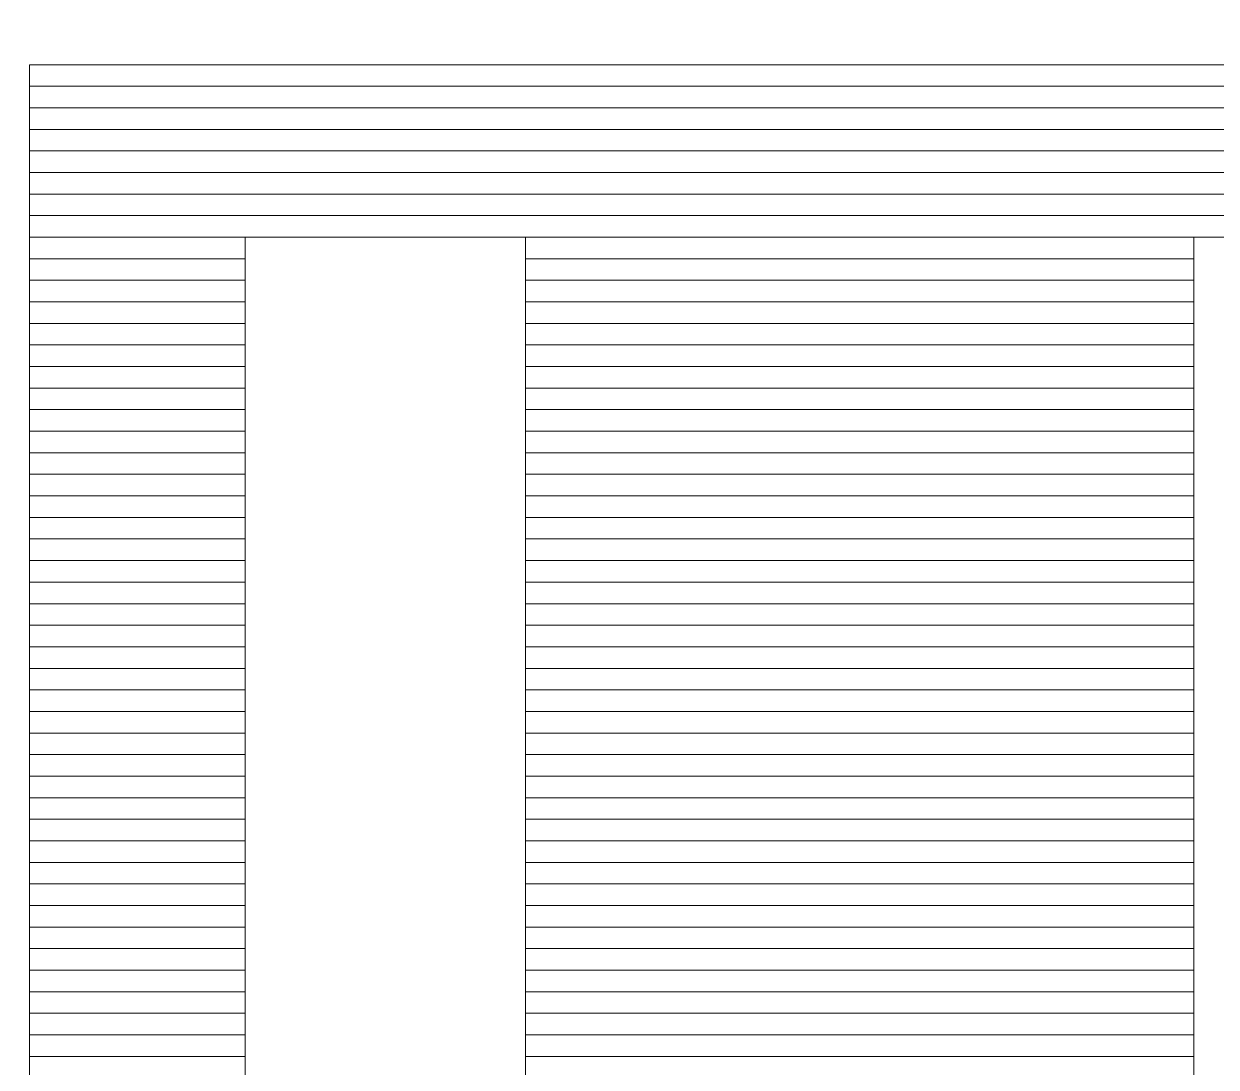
# Model space of a CAD drawing. Header units: millimetres. Extents: x -90 to 99, y -65 to 67.
# Drawn here: x 34.888 to 36.293, y 41.48 to 42.709 of the extents above; entities that cross this region are included whole.
import ezdxf

# ---------------------------------------------------------------- set-up
doc = ezdxf.new("R2010")
doc.units = ezdxf.units.MM
doc.header["$MEASUREMENT"] = 0
doc.layers.add('BG_OUTLINE', color=7, linetype='Continuous')
doc.layers.add('MA_PEN3', color=7, linetype='Continuous')

msp = doc.modelspace()

# ---------------------------------------------------------------- linework, layer by layer
at = {"layer": 'BG_OUTLINE', "color": 3, "lineweight": 9}
msp.add_open_spline([(-71.7269, -61.8795), (-71.7269, -61.8795), (-71.7343, 42.2681), (-71.7343, 42.2681), (-71.7343, 42.2681), (-71.7348, 43.0066), (-71.4419, 43.715), (-70.92, 44.2375), (-70.92, 44.2375), (-70.3982, 44.76), (-69.6866, 45.0538), (-68.9482, 45.0543), (-68.9482, 45.0543), (-68.9482, 45.0543), (75.2046, 45.0543), (75.2046, 45.0543), (75.2046, 45.0543), (76.8319, 45.0552), (78.1763, 43.7805), (78.2661, 42.1556), (78.2661, 42.1556), (78.2661, 42.1556), (78.2661, 31.2814), (78.2661, 31.2814), (78.2661, 31.2814), (78.2661, 31.2814), (72.2646, 31.2814), (72.2646, 31.2814), (72.2646, 31.2814), (72.2646, 31.2814), (72.2646, 26.9814), (72.2646, 26.9814), (72.2646, 26.9814), (72.2646, 26.9814), (78.2661, 26.9814), (78.2661, 26.9814), (78.2661, 26.9814), (78.2661, 26.9814), (78.2661, 18.6553), (78.2661, 18.6553), (78.2661, 18.6553), (78.2661, 18.6553), (72.2496, 18.6553), (72.2496, 18.6553), (72.2496, 18.6553), (72.2496, 18.6553), (72.2496, 14.3553), (72.2496, 14.3553), (72.2496, 14.3553), (72.2496, 14.3553), (78.2661, 14.3553), (78.2661, 14.3553), (78.2661, 14.3553), (78.2661, 14.3553), (78.2661, 9.255), (78.2661, 9.255), (78.2661, 9.255), (78.2661, 9.255), (72.2648, 9.255), (72.2648, 9.255), (72.2648, 9.255), (72.2648, 9.255), (72.2648, 4.955), (72.2648, 4.955), (72.2648, 4.955), (72.2648, 4.955), (78.2661, 4.955), (78.2661, 4.955), (78.2661, 4.955), (78.2661, 4.955), (78.2661, -3.3762), (78.2661, -3.3762), (78.2661, -3.3762), (78.2661, -3.3762), (72.2445, -3.3762), (72.2445, -3.3762), (72.2445, -3.3762), (72.2445, -3.3762), (72.2445, -7.6762), (72.2445, -7.6762), (72.2445, -7.6762), (72.2445, -7.6762), (78.2661, -7.6762), (78.2661, -7.6762), (78.2661, -7.6762), (78.2661, -7.6762), (78.2661, -12.7615), (78.2661, -12.7615), (78.2661, -12.7615), (78.2661, -12.7615), (72.2651, -12.7615), (72.2651, -12.7615), (72.2651, -12.7615), (72.2651, -12.7615), (72.2651, -17.0615), (72.2651, -17.0615), (72.2651, -17.0615), (72.2651, -17.0615), (78.2661, -17.0615), (78.2661, -17.0615), (78.2661, -17.0615), (78.2661, -17.0615), (78.2661, -25.4097), (78.2661, -25.4097), (78.2661, -25.4097), (78.2661, -25.4097), (72.2656, -25.4097), (72.2656, -25.4097), (72.2656, -25.4097), (72.2656, -25.4097), (72.2656, -29.7097), (72.2656, -29.7097), (72.2656, -29.7097), (72.2656, -29.7097), (78.2661, -29.7097), (78.2661, -29.7097), (78.2661, -29.7097), (78.2661, -29.7097), (78.2661, -34.793), (78.2661, -34.793), (78.2661, -34.793), (78.2661, -34.793), (72.2679, -34.793), (72.2679, -34.793), (72.2679, -34.793), (72.2679, -34.793), (72.2679, -39.0929), (72.2679, -39.0929), (72.2679, -39.0929), (72.2679, -39.0929), (78.2661, -39.0929), (78.2661, -39.0929), (78.2661, -39.0929), (78.2661, -39.0929), (78.2661, -47.4269), (78.2661, -47.4269), (78.2661, -47.4269), (78.2661, -47.4269), (72.2679, -47.4269), (72.2679, -47.4269), (72.2679, -47.4269), (72.2679, -47.4269), (72.2679, -51.7269), (72.2679, -51.7269), (72.2679, -51.7269), (72.2679, -51.7269), (78.2661, -51.7269), (78.2661, -51.7269), (78.2661, -51.7269), (78.2661, -51.7269), (78.2661, -51.8138), (78.2661, -51.8138), (78.2661, -51.8138), (78.2661, -51.8138), (78.2656, -61.8468), (78.2656, -61.8468), (78.2656, -61.8468), (78.2661, -62.6669), (77.9407, -63.4536), (77.3612, -64.0339), (77.3612, -64.0339), (76.7817, -64.6142), (75.9915, -64.9405), (75.1713, -64.941), (75.1713, -64.941), (75.1713, -64.941), (-68.6609, -64.9456), (-68.6609, -64.9456), (-68.6609, -64.9456), (-69.4735, -64.9461), (-70.2531, -64.6237), (-70.8281, -64.0495), (-70.8281, -64.0495), (-71.4031, -63.4752), (-71.7264, -62.6922), (-71.7269, -61.8795)], degree=3, knots=[0, 0, 0, 0, 0.022727, 0.022727, 0.022727, 0.022727, 0.045455, 0.045455, 0.045455, 0.045455, 0.068182, 0.068182, 0.068182, 0.068182, 0.090909, 0.090909, 0.090909, 0.090909, 0.113636, 0.113636, 0.113636, 0.113636, 0.136364, 0.136364, 0.136364, 0.136364, 0.159091, 0.159091, 0.159091, 0.159091, 0.181818, 0.181818, 0.181818, 0.181818, 0.204545, 0.204545, 0.204545, 0.204545, 0.227273, 0.227273, 0.227273, 0.227273, 0.25, 0.25, 0.25, 0.25, 0.272727, 0.272727, 0.272727, 0.272727, 0.295455, 0.295455, 0.295455, 0.295455, 0.318182, 0.318182, 0.318182, 0.318182, 0.340909, 0.340909, 0.340909, 0.340909, 0.363636, 0.363636, 0.363636, 0.363636, 0.386364, 0.386364, 0.386364, 0.386364, 0.409091, 0.409091, 0.409091, 0.409091, 0.431818, 0.431818, 0.431818, 0.431818, 0.454545, 0.454545, 0.454545, 0.454545, 0.477273, 0.477273, 0.477273, 0.477273, 0.5, 0.5, 0.5, 0.5, 0.522727, 0.522727, 0.522727, 0.522727, 0.545455, 0.545455, 0.545455, 0.545455, 0.568182, 0.568182, 0.568182, 0.568182, 0.590909, 0.590909, 0.590909, 0.590909, 0.613636, 0.613636, 0.613636, 0.613636, 0.636364, 0.636364, 0.636364, 0.636364, 0.659091, 0.659091, 0.659091, 0.659091, 0.681818, 0.681818, 0.681818, 0.681818, 0.704545, 0.704545, 0.704545, 0.704545, 0.727273, 0.727273, 0.727273, 0.727273, 0.75, 0.75, 0.75, 0.75, 0.772727, 0.772727, 0.772727, 0.772727, 0.795455, 0.795455, 0.795455, 0.795455, 0.818182, 0.818182, 0.818182, 0.818182, 0.840909, 0.840909, 0.840909, 0.840909, 0.863636, 0.863636, 0.863636, 0.863636, 0.886364, 0.886364, 0.886364, 0.886364, 0.909091, 0.909091, 0.909091, 0.909091, 0.931818, 0.931818, 0.931818, 0.931818, 0.954545, 0.954545, 0.954545, 0.954545, 0.977273, 0.977273, 0.977273, 0.977273, 1, 1, 1, 1], dxfattribs=at)
at = {"layer": 'MA_PEN3', "color": 5, "lineweight": 9}
for points in [[(34.8948, 42.6359), (34.8948, 42.6359), (34.8948, 42.6613), (34.8948, 42.6613), (34.8948, 42.6613), (34.8948, 42.6613), (40.2288, 42.6613), (40.2288, 42.6613), (40.2288, 42.6613), (40.2288, 42.6613), (40.2288, 42.6359), (40.2288, 42.6359), (40.2288, 42.6359), (40.2288, 42.6359), (34.8948, 42.6359), (34.8948, 42.6359)], [(34.8948, 42.6105), (34.8948, 42.6105), (34.8948, 42.6359), (34.8948, 42.6359), (34.8948, 42.6359), (34.8948, 42.6359), (40.2288, 42.6359), (40.2288, 42.6359), (40.2288, 42.6359), (40.2288, 42.6359), (40.2288, 42.6105), (40.2288, 42.6105), (40.2288, 42.6105), (40.2288, 42.6105), (34.8948, 42.6105), (34.8948, 42.6105)], [(34.8948, 42.5851), (34.8948, 42.5851), (34.8948, 42.6105), (34.8948, 42.6105), (34.8948, 42.6105), (34.8948, 42.6105), (40.2288, 42.6105), (40.2288, 42.6105), (40.2288, 42.6105), (40.2288, 42.6105), (40.2288, 42.5851), (40.2288, 42.5851), (40.2288, 42.5851), (40.2288, 42.5851), (34.8948, 42.5851), (34.8948, 42.5851)], [(34.8948, 42.5597), (34.8948, 42.5597), (34.8948, 42.5851), (34.8948, 42.5851), (34.8948, 42.5851), (34.8948, 42.5851), (40.2288, 42.5851), (40.2288, 42.5851), (40.2288, 42.5851), (40.2288, 42.5851), (40.2288, 42.5597), (40.2288, 42.5597), (40.2288, 42.5597), (40.2288, 42.5597), (34.8948, 42.5597), (34.8948, 42.5597)], [(34.8948, 42.5343), (34.8948, 42.5343), (34.8948, 42.5597), (34.8948, 42.5597), (34.8948, 42.5597), (34.8948, 42.5597), (40.2288, 42.5597), (40.2288, 42.5597), (40.2288, 42.5597), (40.2288, 42.5597), (40.2288, 42.5343), (40.2288, 42.5343), (40.2288, 42.5343), (40.2288, 42.5343), (34.8948, 42.5343), (34.8948, 42.5343)], [(34.8948, 42.5089), (34.8948, 42.5089), (34.8948, 42.5343), (34.8948, 42.5343), (34.8948, 42.5343), (34.8948, 42.5343), (40.2288, 42.5343), (40.2288, 42.5343), (40.2288, 42.5343), (40.2288, 42.5343), (40.2288, 42.5089), (40.2288, 42.5089), (40.2288, 42.5089), (40.2288, 42.5089), (34.8948, 42.5089), (34.8948, 42.5089)], [(34.8948, 42.4835), (34.8948, 42.4835), (34.8948, 42.5089), (34.8948, 42.5089), (34.8948, 42.5089), (34.8948, 42.5089), (40.2288, 42.5089), (40.2288, 42.5089), (40.2288, 42.5089), (40.2288, 42.5089), (40.2288, 42.4835), (40.2288, 42.4835), (40.2288, 42.4835), (40.2288, 42.4835), (34.8948, 42.4835), (34.8948, 42.4835)], [(34.8948, 42.4581), (34.8948, 42.4581), (34.8948, 42.4835), (34.8948, 42.4835), (34.8948, 42.4835), (34.8948, 42.4835), (39.3652, 42.4835), (39.3652, 42.4835), (39.3652, 42.4835), (39.3652, 42.4835), (39.3652, 42.4581), (39.3652, 42.4581), (39.3652, 42.4581), (39.3652, 42.4581), (34.8948, 42.4581), (34.8948, 42.4581)], [(34.8948, 42.4327), (34.8948, 42.4327), (34.8948, 42.4581), (34.8948, 42.4581), (34.8948, 42.4581), (34.8948, 42.4581), (35.1488, 42.4581), (35.1488, 42.4581), (35.1488, 42.4581), (35.1488, 42.4581), (35.1488, 42.4327), (35.1488, 42.4327), (35.1488, 42.4327), (35.1488, 42.4327), (34.8948, 42.4327), (34.8948, 42.4327)], [(35.479, 42.4327), (35.479, 42.4327), (35.479, 42.4581), (35.479, 42.4581), (35.479, 42.4581), (35.479, 42.4581), (36.2664, 42.4581), (36.2664, 42.4581), (36.2664, 42.4581), (36.2664, 42.4581), (36.2664, 42.4327), (36.2664, 42.4327), (36.2664, 42.4327), (36.2664, 42.4327), (35.479, 42.4327), (35.479, 42.4327)], [(34.8948, 42.4073), (34.8948, 42.4073), (34.8948, 42.4327), (34.8948, 42.4327), (34.8948, 42.4327), (34.8948, 42.4327), (35.1488, 42.4327), (35.1488, 42.4327), (35.1488, 42.4327), (35.1488, 42.4327), (35.1488, 42.4073), (35.1488, 42.4073), (35.1488, 42.4073), (35.1488, 42.4073), (34.8948, 42.4073), (34.8948, 42.4073)], [(35.479, 42.4073), (35.479, 42.4073), (35.479, 42.4327), (35.479, 42.4327), (35.479, 42.4327), (35.479, 42.4327), (36.2664, 42.4327), (36.2664, 42.4327), (36.2664, 42.4327), (36.2664, 42.4327), (36.2664, 42.4073), (36.2664, 42.4073), (36.2664, 42.4073), (36.2664, 42.4073), (35.479, 42.4073), (35.479, 42.4073)], [(34.8948, 42.3819), (34.8948, 42.3819), (34.8948, 42.4073), (34.8948, 42.4073), (34.8948, 42.4073), (34.8948, 42.4073), (35.1488, 42.4073), (35.1488, 42.4073), (35.1488, 42.4073), (35.1488, 42.4073), (35.1488, 42.3819), (35.1488, 42.3819), (35.1488, 42.3819), (35.1488, 42.3819), (34.8948, 42.3819), (34.8948, 42.3819)], [(35.479, 42.3819), (35.479, 42.3819), (35.479, 42.4073), (35.479, 42.4073), (35.479, 42.4073), (35.479, 42.4073), (36.2664, 42.4073), (36.2664, 42.4073), (36.2664, 42.4073), (36.2664, 42.4073), (36.2664, 42.3819), (36.2664, 42.3819), (36.2664, 42.3819), (36.2664, 42.3819), (35.479, 42.3819), (35.479, 42.3819)], [(34.8948, 42.3565), (34.8948, 42.3565), (34.8948, 42.3819), (34.8948, 42.3819), (34.8948, 42.3819), (34.8948, 42.3819), (35.1488, 42.3819), (35.1488, 42.3819), (35.1488, 42.3819), (35.1488, 42.3819), (35.1488, 42.3565), (35.1488, 42.3565), (35.1488, 42.3565), (35.1488, 42.3565), (34.8948, 42.3565), (34.8948, 42.3565)], [(35.479, 42.3565), (35.479, 42.3565), (35.479, 42.3819), (35.479, 42.3819), (35.479, 42.3819), (35.479, 42.3819), (36.2664, 42.3819), (36.2664, 42.3819), (36.2664, 42.3819), (36.2664, 42.3819), (36.2664, 42.3565), (36.2664, 42.3565), (36.2664, 42.3565), (36.2664, 42.3565), (35.479, 42.3565), (35.479, 42.3565)], [(34.8948, 42.3311), (34.8948, 42.3311), (34.8948, 42.3565), (34.8948, 42.3565), (34.8948, 42.3565), (34.8948, 42.3565), (35.1488, 42.3565), (35.1488, 42.3565), (35.1488, 42.3565), (35.1488, 42.3565), (35.1488, 42.3311), (35.1488, 42.3311), (35.1488, 42.3311), (35.1488, 42.3311), (34.8948, 42.3311), (34.8948, 42.3311)], [(35.479, 42.3311), (35.479, 42.3311), (35.479, 42.3565), (35.479, 42.3565), (35.479, 42.3565), (35.479, 42.3565), (36.2664, 42.3565), (36.2664, 42.3565), (36.2664, 42.3565), (36.2664, 42.3565), (36.2664, 42.3311), (36.2664, 42.3311), (36.2664, 42.3311), (36.2664, 42.3311), (35.479, 42.3311), (35.479, 42.3311)], [(34.8948, 42.3057), (34.8948, 42.3057), (34.8948, 42.3311), (34.8948, 42.3311), (34.8948, 42.3311), (34.8948, 42.3311), (35.1488, 42.3311), (35.1488, 42.3311), (35.1488, 42.3311), (35.1488, 42.3311), (35.1488, 42.3057), (35.1488, 42.3057), (35.1488, 42.3057), (35.1488, 42.3057), (34.8948, 42.3057), (34.8948, 42.3057)], [(35.479, 42.3057), (35.479, 42.3057), (35.479, 42.3311), (35.479, 42.3311), (35.479, 42.3311), (35.479, 42.3311), (36.2664, 42.3311), (36.2664, 42.3311), (36.2664, 42.3311), (36.2664, 42.3311), (36.2664, 42.3057), (36.2664, 42.3057), (36.2664, 42.3057), (36.2664, 42.3057), (35.479, 42.3057), (35.479, 42.3057)], [(34.8948, 42.2803), (34.8948, 42.2803), (34.8948, 42.3057), (34.8948, 42.3057), (34.8948, 42.3057), (34.8948, 42.3057), (35.1488, 42.3057), (35.1488, 42.3057), (35.1488, 42.3057), (35.1488, 42.3057), (35.1488, 42.2803), (35.1488, 42.2803), (35.1488, 42.2803), (35.1488, 42.2803), (34.8948, 42.2803), (34.8948, 42.2803)], [(35.479, 42.2803), (35.479, 42.2803), (35.479, 42.3057), (35.479, 42.3057), (35.479, 42.3057), (35.479, 42.3057), (36.2664, 42.3057), (36.2664, 42.3057), (36.2664, 42.3057), (36.2664, 42.3057), (36.2664, 42.2803), (36.2664, 42.2803), (36.2664, 42.2803), (36.2664, 42.2803), (35.479, 42.2803), (35.479, 42.2803)], [(34.8948, 42.2549), (34.8948, 42.2549), (34.8948, 42.2803), (34.8948, 42.2803), (34.8948, 42.2803), (34.8948, 42.2803), (35.1488, 42.2803), (35.1488, 42.2803), (35.1488, 42.2803), (35.1488, 42.2803), (35.1488, 42.2549), (35.1488, 42.2549), (35.1488, 42.2549), (35.1488, 42.2549), (34.8948, 42.2549), (34.8948, 42.2549)], [(35.479, 42.2549), (35.479, 42.2549), (35.479, 42.2803), (35.479, 42.2803), (35.479, 42.2803), (35.479, 42.2803), (36.2664, 42.2803), (36.2664, 42.2803), (36.2664, 42.2803), (36.2664, 42.2803), (36.2664, 42.2549), (36.2664, 42.2549), (36.2664, 42.2549), (36.2664, 42.2549), (35.479, 42.2549), (35.479, 42.2549)], [(34.8948, 42.2295), (34.8948, 42.2295), (34.8948, 42.2549), (34.8948, 42.2549), (34.8948, 42.2549), (34.8948, 42.2549), (35.1488, 42.2549), (35.1488, 42.2549), (35.1488, 42.2549), (35.1488, 42.2549), (35.1488, 42.2295), (35.1488, 42.2295), (35.1488, 42.2295), (35.1488, 42.2295), (34.8948, 42.2295), (34.8948, 42.2295)], [(35.479, 42.2295), (35.479, 42.2295), (35.479, 42.2549), (35.479, 42.2549), (35.479, 42.2549), (35.479, 42.2549), (36.2664, 42.2549), (36.2664, 42.2549), (36.2664, 42.2549), (36.2664, 42.2549), (36.2664, 42.2295), (36.2664, 42.2295), (36.2664, 42.2295), (36.2664, 42.2295), (35.479, 42.2295), (35.479, 42.2295)], [(34.8948, 42.2041), (34.8948, 42.2041), (34.8948, 42.2295), (34.8948, 42.2295), (34.8948, 42.2295), (34.8948, 42.2295), (35.1488, 42.2295), (35.1488, 42.2295), (35.1488, 42.2295), (35.1488, 42.2295), (35.1488, 42.2041), (35.1488, 42.2041), (35.1488, 42.2041), (35.1488, 42.2041), (34.8948, 42.2041), (34.8948, 42.2041)], [(35.479, 42.2041), (35.479, 42.2041), (35.479, 42.2295), (35.479, 42.2295), (35.479, 42.2295), (35.479, 42.2295), (36.2664, 42.2295), (36.2664, 42.2295), (36.2664, 42.2295), (36.2664, 42.2295), (36.2664, 42.2041), (36.2664, 42.2041), (36.2664, 42.2041), (36.2664, 42.2041), (35.479, 42.2041), (35.479, 42.2041)], [(34.8948, 42.1787), (34.8948, 42.1787), (34.8948, 42.2041), (34.8948, 42.2041), (34.8948, 42.2041), (34.8948, 42.2041), (35.1488, 42.2041), (35.1488, 42.2041), (35.1488, 42.2041), (35.1488, 42.2041), (35.1488, 42.1787), (35.1488, 42.1787), (35.1488, 42.1787), (35.1488, 42.1787), (34.8948, 42.1787), (34.8948, 42.1787)], [(35.479, 42.1787), (35.479, 42.1787), (35.479, 42.2041), (35.479, 42.2041), (35.479, 42.2041), (35.479, 42.2041), (36.2664, 42.2041), (36.2664, 42.2041), (36.2664, 42.2041), (36.2664, 42.2041), (36.2664, 42.1787), (36.2664, 42.1787), (36.2664, 42.1787), (36.2664, 42.1787), (35.479, 42.1787), (35.479, 42.1787)], [(34.8948, 42.1533), (34.8948, 42.1533), (34.8948, 42.1787), (34.8948, 42.1787), (34.8948, 42.1787), (34.8948, 42.1787), (35.1488, 42.1787), (35.1488, 42.1787), (35.1488, 42.1787), (35.1488, 42.1787), (35.1488, 42.1533), (35.1488, 42.1533), (35.1488, 42.1533), (35.1488, 42.1533), (34.8948, 42.1533), (34.8948, 42.1533)], [(35.479, 42.1533), (35.479, 42.1533), (35.479, 42.1787), (35.479, 42.1787), (35.479, 42.1787), (35.479, 42.1787), (36.2664, 42.1787), (36.2664, 42.1787), (36.2664, 42.1787), (36.2664, 42.1787), (36.2664, 42.1533), (36.2664, 42.1533), (36.2664, 42.1533), (36.2664, 42.1533), (35.479, 42.1533), (35.479, 42.1533)], [(34.8948, 42.1279), (34.8948, 42.1279), (34.8948, 42.1533), (34.8948, 42.1533), (34.8948, 42.1533), (34.8948, 42.1533), (35.1488, 42.1533), (35.1488, 42.1533), (35.1488, 42.1533), (35.1488, 42.1533), (35.1488, 42.1279), (35.1488, 42.1279), (35.1488, 42.1279), (35.1488, 42.1279), (34.8948, 42.1279), (34.8948, 42.1279)], [(35.479, 42.1279), (35.479, 42.1279), (35.479, 42.1533), (35.479, 42.1533), (35.479, 42.1533), (35.479, 42.1533), (36.2664, 42.1533), (36.2664, 42.1533), (36.2664, 42.1533), (36.2664, 42.1533), (36.2664, 42.1279), (36.2664, 42.1279), (36.2664, 42.1279), (36.2664, 42.1279), (35.479, 42.1279), (35.479, 42.1279)], [(34.8948, 42.1025), (34.8948, 42.1025), (34.8948, 42.1279), (34.8948, 42.1279), (34.8948, 42.1279), (34.8948, 42.1279), (35.1488, 42.1279), (35.1488, 42.1279), (35.1488, 42.1279), (35.1488, 42.1279), (35.1488, 42.1025), (35.1488, 42.1025), (35.1488, 42.1025), (35.1488, 42.1025), (34.8948, 42.1025), (34.8948, 42.1025)], [(35.479, 42.1025), (35.479, 42.1025), (35.479, 42.1279), (35.479, 42.1279), (35.479, 42.1279), (35.479, 42.1279), (36.2664, 42.1279), (36.2664, 42.1279), (36.2664, 42.1279), (36.2664, 42.1279), (36.2664, 42.1025), (36.2664, 42.1025), (36.2664, 42.1025), (36.2664, 42.1025), (35.479, 42.1025), (35.479, 42.1025)], [(34.8948, 42.0771), (34.8948, 42.0771), (34.8948, 42.1025), (34.8948, 42.1025), (34.8948, 42.1025), (34.8948, 42.1025), (35.1488, 42.1025), (35.1488, 42.1025), (35.1488, 42.1025), (35.1488, 42.1025), (35.1488, 42.0771), (35.1488, 42.0771), (35.1488, 42.0771), (35.1488, 42.0771), (34.8948, 42.0771), (34.8948, 42.0771)], [(35.479, 42.0771), (35.479, 42.0771), (35.479, 42.1025), (35.479, 42.1025), (35.479, 42.1025), (35.479, 42.1025), (36.2664, 42.1025), (36.2664, 42.1025), (36.2664, 42.1025), (36.2664, 42.1025), (36.2664, 42.0771), (36.2664, 42.0771), (36.2664, 42.0771), (36.2664, 42.0771), (35.479, 42.0771), (35.479, 42.0771)], [(34.8948, 42.0517), (34.8948, 42.0517), (34.8948, 42.0771), (34.8948, 42.0771), (34.8948, 42.0771), (34.8948, 42.0771), (35.1488, 42.0771), (35.1488, 42.0771), (35.1488, 42.0771), (35.1488, 42.0771), (35.1488, 42.0517), (35.1488, 42.0517), (35.1488, 42.0517), (35.1488, 42.0517), (34.8948, 42.0517), (34.8948, 42.0517)], [(35.479, 42.0517), (35.479, 42.0517), (35.479, 42.0771), (35.479, 42.0771), (35.479, 42.0771), (35.479, 42.0771), (36.2664, 42.0771), (36.2664, 42.0771), (36.2664, 42.0771), (36.2664, 42.0771), (36.2664, 42.0517), (36.2664, 42.0517), (36.2664, 42.0517), (36.2664, 42.0517), (35.479, 42.0517), (35.479, 42.0517)], [(34.8948, 42.0263), (34.8948, 42.0263), (34.8948, 42.0517), (34.8948, 42.0517), (34.8948, 42.0517), (34.8948, 42.0517), (35.1488, 42.0517), (35.1488, 42.0517), (35.1488, 42.0517), (35.1488, 42.0517), (35.1488, 42.0263), (35.1488, 42.0263), (35.1488, 42.0263), (35.1488, 42.0263), (34.8948, 42.0263), (34.8948, 42.0263)], [(35.479, 42.0263), (35.479, 42.0263), (35.479, 42.0517), (35.479, 42.0517), (35.479, 42.0517), (35.479, 42.0517), (36.2664, 42.0517), (36.2664, 42.0517), (36.2664, 42.0517), (36.2664, 42.0517), (36.2664, 42.0263), (36.2664, 42.0263), (36.2664, 42.0263), (36.2664, 42.0263), (35.479, 42.0263), (35.479, 42.0263)], [(34.8948, 42.0009), (34.8948, 42.0009), (34.8948, 42.0263), (34.8948, 42.0263), (34.8948, 42.0263), (34.8948, 42.0263), (35.1488, 42.0263), (35.1488, 42.0263), (35.1488, 42.0263), (35.1488, 42.0263), (35.1488, 42.0009), (35.1488, 42.0009), (35.1488, 42.0009), (35.1488, 42.0009), (34.8948, 42.0009), (34.8948, 42.0009)], [(35.479, 42.0009), (35.479, 42.0009), (35.479, 42.0263), (35.479, 42.0263), (35.479, 42.0263), (35.479, 42.0263), (36.2664, 42.0263), (36.2664, 42.0263), (36.2664, 42.0263), (36.2664, 42.0263), (36.2664, 42.0009), (36.2664, 42.0009), (36.2664, 42.0009), (36.2664, 42.0009), (35.479, 42.0009), (35.479, 42.0009)], [(34.8948, 41.9755), (34.8948, 41.9755), (34.8948, 42.0009), (34.8948, 42.0009), (34.8948, 42.0009), (34.8948, 42.0009), (35.1488, 42.0009), (35.1488, 42.0009), (35.1488, 42.0009), (35.1488, 42.0009), (35.1488, 41.9755), (35.1488, 41.9755), (35.1488, 41.9755), (35.1488, 41.9755), (34.8948, 41.9755), (34.8948, 41.9755)], [(35.479, 41.9755), (35.479, 41.9755), (35.479, 42.0009), (35.479, 42.0009), (35.479, 42.0009), (35.479, 42.0009), (36.2664, 42.0009), (36.2664, 42.0009), (36.2664, 42.0009), (36.2664, 42.0009), (36.2664, 41.9755), (36.2664, 41.9755), (36.2664, 41.9755), (36.2664, 41.9755), (35.479, 41.9755), (35.479, 41.9755)], [(34.8948, 41.9501), (34.8948, 41.9501), (34.8948, 41.9755), (34.8948, 41.9755), (34.8948, 41.9755), (34.8948, 41.9755), (35.1488, 41.9755), (35.1488, 41.9755), (35.1488, 41.9755), (35.1488, 41.9755), (35.1488, 41.9501), (35.1488, 41.9501), (35.1488, 41.9501), (35.1488, 41.9501), (34.8948, 41.9501), (34.8948, 41.9501)], [(35.479, 41.9501), (35.479, 41.9501), (35.479, 41.9755), (35.479, 41.9755), (35.479, 41.9755), (35.479, 41.9755), (36.2664, 41.9755), (36.2664, 41.9755), (36.2664, 41.9755), (36.2664, 41.9755), (36.2664, 41.9501), (36.2664, 41.9501), (36.2664, 41.9501), (36.2664, 41.9501), (35.479, 41.9501), (35.479, 41.9501)], [(34.8948, 41.9247), (34.8948, 41.9247), (34.8948, 41.9501), (34.8948, 41.9501), (34.8948, 41.9501), (34.8948, 41.9501), (35.1488, 41.9501), (35.1488, 41.9501), (35.1488, 41.9501), (35.1488, 41.9501), (35.1488, 41.9247), (35.1488, 41.9247), (35.1488, 41.9247), (35.1488, 41.9247), (34.8948, 41.9247), (34.8948, 41.9247)], [(35.479, 41.9247), (35.479, 41.9247), (35.479, 41.9501), (35.479, 41.9501), (35.479, 41.9501), (35.479, 41.9501), (36.2664, 41.9501), (36.2664, 41.9501), (36.2664, 41.9501), (36.2664, 41.9501), (36.2664, 41.9247), (36.2664, 41.9247), (36.2664, 41.9247), (36.2664, 41.9247), (35.479, 41.9247), (35.479, 41.9247)], [(34.8948, 41.8993), (34.8948, 41.8993), (34.8948, 41.9247), (34.8948, 41.9247), (34.8948, 41.9247), (34.8948, 41.9247), (35.1488, 41.9247), (35.1488, 41.9247), (35.1488, 41.9247), (35.1488, 41.9247), (35.1488, 41.8993), (35.1488, 41.8993), (35.1488, 41.8993), (35.1488, 41.8993), (34.8948, 41.8993), (34.8948, 41.8993)], [(35.479, 41.8993), (35.479, 41.8993), (35.479, 41.9247), (35.479, 41.9247), (35.479, 41.9247), (35.479, 41.9247), (36.2664, 41.9247), (36.2664, 41.9247), (36.2664, 41.9247), (36.2664, 41.9247), (36.2664, 41.8993), (36.2664, 41.8993), (36.2664, 41.8993), (36.2664, 41.8993), (35.479, 41.8993), (35.479, 41.8993)], [(34.8948, 41.8739), (34.8948, 41.8739), (34.8948, 41.8993), (34.8948, 41.8993), (34.8948, 41.8993), (34.8948, 41.8993), (35.1488, 41.8993), (35.1488, 41.8993), (35.1488, 41.8993), (35.1488, 41.8993), (35.1488, 41.8739), (35.1488, 41.8739), (35.1488, 41.8739), (35.1488, 41.8739), (34.8948, 41.8739), (34.8948, 41.8739)], [(35.479, 41.8739), (35.479, 41.8739), (35.479, 41.8993), (35.479, 41.8993), (35.479, 41.8993), (35.479, 41.8993), (36.2664, 41.8993), (36.2664, 41.8993), (36.2664, 41.8993), (36.2664, 41.8993), (36.2664, 41.8739), (36.2664, 41.8739), (36.2664, 41.8739), (36.2664, 41.8739), (35.479, 41.8739), (35.479, 41.8739)], [(34.8948, 41.8485), (34.8948, 41.8485), (34.8948, 41.8739), (34.8948, 41.8739), (34.8948, 41.8739), (34.8948, 41.8739), (35.1488, 41.8739), (35.1488, 41.8739), (35.1488, 41.8739), (35.1488, 41.8739), (35.1488, 41.8485), (35.1488, 41.8485), (35.1488, 41.8485), (35.1488, 41.8485), (34.8948, 41.8485), (34.8948, 41.8485)], [(35.479, 41.8485), (35.479, 41.8485), (35.479, 41.8739), (35.479, 41.8739), (35.479, 41.8739), (35.479, 41.8739), (36.2664, 41.8739), (36.2664, 41.8739), (36.2664, 41.8739), (36.2664, 41.8739), (36.2664, 41.8485), (36.2664, 41.8485), (36.2664, 41.8485), (36.2664, 41.8485), (35.479, 41.8485), (35.479, 41.8485)], [(34.8948, 41.8231), (34.8948, 41.8231), (34.8948, 41.8485), (34.8948, 41.8485), (34.8948, 41.8485), (34.8948, 41.8485), (35.1488, 41.8485), (35.1488, 41.8485), (35.1488, 41.8485), (35.1488, 41.8485), (35.1488, 41.8231), (35.1488, 41.8231), (35.1488, 41.8231), (35.1488, 41.8231), (34.8948, 41.8231), (34.8948, 41.8231)], [(35.479, 41.8231), (35.479, 41.8231), (35.479, 41.8485), (35.479, 41.8485), (35.479, 41.8485), (35.479, 41.8485), (36.2664, 41.8485), (36.2664, 41.8485), (36.2664, 41.8485), (36.2664, 41.8485), (36.2664, 41.8231), (36.2664, 41.8231), (36.2664, 41.8231), (36.2664, 41.8231), (35.479, 41.8231), (35.479, 41.8231)], [(34.8948, 41.7977), (34.8948, 41.7977), (34.8948, 41.8231), (34.8948, 41.8231), (34.8948, 41.8231), (34.8948, 41.8231), (35.1488, 41.8231), (35.1488, 41.8231), (35.1488, 41.8231), (35.1488, 41.8231), (35.1488, 41.7977), (35.1488, 41.7977), (35.1488, 41.7977), (35.1488, 41.7977), (34.8948, 41.7977), (34.8948, 41.7977)], [(35.479, 41.7977), (35.479, 41.7977), (35.479, 41.8231), (35.479, 41.8231), (35.479, 41.8231), (35.479, 41.8231), (36.2664, 41.8231), (36.2664, 41.8231), (36.2664, 41.8231), (36.2664, 41.8231), (36.2664, 41.7977), (36.2664, 41.7977), (36.2664, 41.7977), (36.2664, 41.7977), (35.479, 41.7977), (35.479, 41.7977)], [(34.8948, 41.7723), (34.8948, 41.7723), (34.8948, 41.7977), (34.8948, 41.7977), (34.8948, 41.7977), (34.8948, 41.7977), (35.1488, 41.7977), (35.1488, 41.7977), (35.1488, 41.7977), (35.1488, 41.7977), (35.1488, 41.7723), (35.1488, 41.7723), (35.1488, 41.7723), (35.1488, 41.7723), (34.8948, 41.7723), (34.8948, 41.7723)], [(35.479, 41.7723), (35.479, 41.7723), (35.479, 41.7977), (35.479, 41.7977), (35.479, 41.7977), (35.479, 41.7977), (36.2664, 41.7977), (36.2664, 41.7977), (36.2664, 41.7977), (36.2664, 41.7977), (36.2664, 41.7723), (36.2664, 41.7723), (36.2664, 41.7723), (36.2664, 41.7723), (35.479, 41.7723), (35.479, 41.7723)], [(34.8948, 41.7469), (34.8948, 41.7469), (34.8948, 41.7723), (34.8948, 41.7723), (34.8948, 41.7723), (34.8948, 41.7723), (35.1488, 41.7723), (35.1488, 41.7723), (35.1488, 41.7723), (35.1488, 41.7723), (35.1488, 41.7469), (35.1488, 41.7469), (35.1488, 41.7469), (35.1488, 41.7469), (34.8948, 41.7469), (34.8948, 41.7469)], [(35.479, 41.7469), (35.479, 41.7469), (35.479, 41.7723), (35.479, 41.7723), (35.479, 41.7723), (35.479, 41.7723), (36.2664, 41.7723), (36.2664, 41.7723), (36.2664, 41.7723), (36.2664, 41.7723), (36.2664, 41.7469), (36.2664, 41.7469), (36.2664, 41.7469), (36.2664, 41.7469), (35.479, 41.7469), (35.479, 41.7469)], [(34.8948, 41.7215), (34.8948, 41.7215), (34.8948, 41.7469), (34.8948, 41.7469), (34.8948, 41.7469), (34.8948, 41.7469), (35.1488, 41.7469), (35.1488, 41.7469), (35.1488, 41.7469), (35.1488, 41.7469), (35.1488, 41.7215), (35.1488, 41.7215), (35.1488, 41.7215), (35.1488, 41.7215), (34.8948, 41.7215), (34.8948, 41.7215)], [(35.479, 41.7215), (35.479, 41.7215), (35.479, 41.7469), (35.479, 41.7469), (35.479, 41.7469), (35.479, 41.7469), (36.2664, 41.7469), (36.2664, 41.7469), (36.2664, 41.7469), (36.2664, 41.7469), (36.2664, 41.7215), (36.2664, 41.7215), (36.2664, 41.7215), (36.2664, 41.7215), (35.479, 41.7215), (35.479, 41.7215)], [(34.8948, 41.6961), (34.8948, 41.6961), (34.8948, 41.7215), (34.8948, 41.7215), (34.8948, 41.7215), (34.8948, 41.7215), (35.1488, 41.7215), (35.1488, 41.7215), (35.1488, 41.7215), (35.1488, 41.7215), (35.1488, 41.6961), (35.1488, 41.6961), (35.1488, 41.6961), (35.1488, 41.6961), (34.8948, 41.6961), (34.8948, 41.6961)], [(35.479, 41.6961), (35.479, 41.6961), (35.479, 41.7215), (35.479, 41.7215), (35.479, 41.7215), (35.479, 41.7215), (36.2664, 41.7215), (36.2664, 41.7215), (36.2664, 41.7215), (36.2664, 41.7215), (36.2664, 41.6961), (36.2664, 41.6961), (36.2664, 41.6961), (36.2664, 41.6961), (35.479, 41.6961), (35.479, 41.6961)], [(34.8948, 41.6707), (34.8948, 41.6707), (34.8948, 41.6961), (34.8948, 41.6961), (34.8948, 41.6961), (34.8948, 41.6961), (35.1488, 41.6961), (35.1488, 41.6961), (35.1488, 41.6961), (35.1488, 41.6961), (35.1488, 41.6707), (35.1488, 41.6707), (35.1488, 41.6707), (35.1488, 41.6707), (34.8948, 41.6707), (34.8948, 41.6707)], [(35.479, 41.6707), (35.479, 41.6707), (35.479, 41.6961), (35.479, 41.6961), (35.479, 41.6961), (35.479, 41.6961), (36.2664, 41.6961), (36.2664, 41.6961), (36.2664, 41.6961), (36.2664, 41.6961), (36.2664, 41.6707), (36.2664, 41.6707), (36.2664, 41.6707), (36.2664, 41.6707), (35.479, 41.6707), (35.479, 41.6707)], [(34.8948, 41.6453), (34.8948, 41.6453), (34.8948, 41.6707), (34.8948, 41.6707), (34.8948, 41.6707), (34.8948, 41.6707), (35.1488, 41.6707), (35.1488, 41.6707), (35.1488, 41.6707), (35.1488, 41.6707), (35.1488, 41.6453), (35.1488, 41.6453), (35.1488, 41.6453), (35.1488, 41.6453), (34.8948, 41.6453), (34.8948, 41.6453)], [(35.479, 41.6453), (35.479, 41.6453), (35.479, 41.6707), (35.479, 41.6707), (35.479, 41.6707), (35.479, 41.6707), (36.2664, 41.6707), (36.2664, 41.6707), (36.2664, 41.6707), (36.2664, 41.6707), (36.2664, 41.6453), (36.2664, 41.6453), (36.2664, 41.6453), (36.2664, 41.6453), (35.479, 41.6453), (35.479, 41.6453)], [(34.8948, 41.6199), (34.8948, 41.6199), (34.8948, 41.6453), (34.8948, 41.6453), (34.8948, 41.6453), (34.8948, 41.6453), (35.1488, 41.6453), (35.1488, 41.6453), (35.1488, 41.6453), (35.1488, 41.6453), (35.1488, 41.6199), (35.1488, 41.6199), (35.1488, 41.6199), (35.1488, 41.6199), (34.8948, 41.6199), (34.8948, 41.6199)], [(35.479, 41.6199), (35.479, 41.6199), (35.479, 41.6453), (35.479, 41.6453), (35.479, 41.6453), (35.479, 41.6453), (36.2664, 41.6453), (36.2664, 41.6453), (36.2664, 41.6453), (36.2664, 41.6453), (36.2664, 41.6199), (36.2664, 41.6199), (36.2664, 41.6199), (36.2664, 41.6199), (35.479, 41.6199), (35.479, 41.6199)], [(34.8948, 41.5945), (34.8948, 41.5945), (34.8948, 41.6199), (34.8948, 41.6199), (34.8948, 41.6199), (34.8948, 41.6199), (35.1488, 41.6199), (35.1488, 41.6199), (35.1488, 41.6199), (35.1488, 41.6199), (35.1488, 41.5945), (35.1488, 41.5945), (35.1488, 41.5945), (35.1488, 41.5945), (34.8948, 41.5945), (34.8948, 41.5945)], [(35.479, 41.5945), (35.479, 41.5945), (35.479, 41.6199), (35.479, 41.6199), (35.479, 41.6199), (35.479, 41.6199), (36.2664, 41.6199), (36.2664, 41.6199), (36.2664, 41.6199), (36.2664, 41.6199), (36.2664, 41.5945), (36.2664, 41.5945), (36.2664, 41.5945), (36.2664, 41.5945), (35.479, 41.5945), (35.479, 41.5945)], [(34.8948, 41.5691), (34.8948, 41.5691), (34.8948, 41.5945), (34.8948, 41.5945), (34.8948, 41.5945), (34.8948, 41.5945), (35.1488, 41.5945), (35.1488, 41.5945), (35.1488, 41.5945), (35.1488, 41.5945), (35.1488, 41.5691), (35.1488, 41.5691), (35.1488, 41.5691), (35.1488, 41.5691), (34.8948, 41.5691), (34.8948, 41.5691)], [(35.479, 41.5691), (35.479, 41.5691), (35.479, 41.5945), (35.479, 41.5945), (35.479, 41.5945), (35.479, 41.5945), (36.2664, 41.5945), (36.2664, 41.5945), (36.2664, 41.5945), (36.2664, 41.5945), (36.2664, 41.5691), (36.2664, 41.5691), (36.2664, 41.5691), (36.2664, 41.5691), (35.479, 41.5691), (35.479, 41.5691)], [(34.8948, 41.5437), (34.8948, 41.5437), (34.8948, 41.5691), (34.8948, 41.5691), (34.8948, 41.5691), (34.8948, 41.5691), (35.1488, 41.5691), (35.1488, 41.5691), (35.1488, 41.5691), (35.1488, 41.5691), (35.1488, 41.5437), (35.1488, 41.5437), (35.1488, 41.5437), (35.1488, 41.5437), (34.8948, 41.5437), (34.8948, 41.5437)], [(35.479, 41.5437), (35.479, 41.5437), (35.479, 41.5691), (35.479, 41.5691), (35.479, 41.5691), (35.479, 41.5691), (36.2664, 41.5691), (36.2664, 41.5691), (36.2664, 41.5691), (36.2664, 41.5691), (36.2664, 41.5437), (36.2664, 41.5437), (36.2664, 41.5437), (36.2664, 41.5437), (35.479, 41.5437), (35.479, 41.5437)], [(34.8948, 41.5183), (34.8948, 41.5183), (34.8948, 41.5437), (34.8948, 41.5437), (34.8948, 41.5437), (34.8948, 41.5437), (35.1488, 41.5437), (35.1488, 41.5437), (35.1488, 41.5437), (35.1488, 41.5437), (35.1488, 41.5183), (35.1488, 41.5183), (35.1488, 41.5183), (35.1488, 41.5183), (34.8948, 41.5183), (34.8948, 41.5183)], [(35.479, 41.5183), (35.479, 41.5183), (35.479, 41.5437), (35.479, 41.5437), (35.479, 41.5437), (35.479, 41.5437), (36.2664, 41.5437), (36.2664, 41.5437), (36.2664, 41.5437), (36.2664, 41.5437), (36.2664, 41.5183), (36.2664, 41.5183), (36.2664, 41.5183), (36.2664, 41.5183), (35.479, 41.5183), (35.479, 41.5183)], [(34.8948, 41.4929), (34.8948, 41.4929), (34.8948, 41.5183), (34.8948, 41.5183), (34.8948, 41.5183), (34.8948, 41.5183), (35.1488, 41.5183), (35.1488, 41.5183), (35.1488, 41.5183), (35.1488, 41.5183), (35.1488, 41.4929), (35.1488, 41.4929), (35.1488, 41.4929), (35.1488, 41.4929), (34.8948, 41.4929), (34.8948, 41.4929)], [(35.479, 41.4929), (35.479, 41.4929), (35.479, 41.5183), (35.479, 41.5183), (35.479, 41.5183), (35.479, 41.5183), (36.2664, 41.5183), (36.2664, 41.5183), (36.2664, 41.5183), (36.2664, 41.5183), (36.2664, 41.4929), (36.2664, 41.4929), (36.2664, 41.4929), (36.2664, 41.4929), (35.479, 41.4929), (35.479, 41.4929)], [(34.8948, 41.4675), (34.8948, 41.4675), (34.8948, 41.4929), (34.8948, 41.4929), (34.8948, 41.4929), (34.8948, 41.4929), (35.1488, 41.4929), (35.1488, 41.4929), (35.1488, 41.4929), (35.1488, 41.4929), (35.1488, 41.4675), (35.1488, 41.4675), (35.1488, 41.4675), (35.1488, 41.4675), (34.8948, 41.4675), (34.8948, 41.4675)], [(35.479, 41.4675), (35.479, 41.4675), (35.479, 41.4929), (35.479, 41.4929), (35.479, 41.4929), (35.479, 41.4929), (36.2664, 41.4929), (36.2664, 41.4929), (36.2664, 41.4929), (36.2664, 41.4929), (36.2664, 41.4675), (36.2664, 41.4675), (36.2664, 41.4675), (36.2664, 41.4675), (35.479, 41.4675), (35.479, 41.4675)]]:
    msp.add_open_spline(points, degree=3, knots=[0, 0, 0, 0, 0.25, 0.25, 0.25, 0.25, 0.5, 0.5, 0.5, 0.5, 0.75, 0.75, 0.75, 0.75, 1, 1, 1, 1], dxfattribs=at)

doc.saveas('drawing.dxf')
